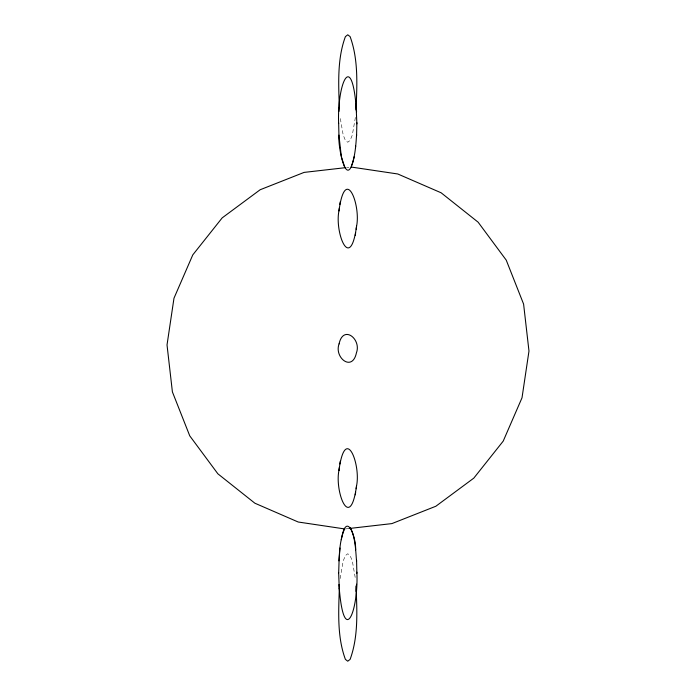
<?xml version="1.0" encoding="UTF-8"?>
<svg xmlns="http://www.w3.org/2000/svg" width="696" height="696" viewBox="0 0 696 696"><rect width="100%" height="100%" fill="white"/><g stroke="black" fill="none" stroke-linecap="round" stroke-linejoin="round"><path stroke-width="0.52" stroke-dasharray="3.48 2.61" d="M355.395 117.406L352.315 135.05L350.114 140.418L347.756 142.245L345.399 140.418L343.198 135.05L340.126 117.406M340.126 578.593L343.198 560.95L345.399 555.582L347.756 553.755L350.114 555.582L352.315 560.95L355.395 578.593M346.782 167.51L348.913 167.266M346.016 528.856L349.218 528.49"/><path stroke-width="1.04" d="M338.639 123.514C336.995 84.634 352.011 47.189 356.57 111.821M338.639 572.938C339.37 558.218 338.647 542.462 344.659 528.699M356.57 135.903L356.874 122.696M356.874 572.129C358.71 610.523 343.641 650.064 338.952 584.544M338.952 210.94C334.558 231.907 350.158 273.415 356.57 226.209C360.963 205.242 345.355 163.734 338.952 210.94L339.378 207.878M338.952 470.418C334.558 491.385 350.158 532.892 356.57 485.686C360.963 464.719 345.355 423.203 338.952 470.418L339.378 467.355M356.039 109.985C356.978 85.608 358.623 59.891 350.114 36.627L347.756 34.8L345.399 36.627C337.055 59.186 338.604 84.155 339.326 107.828M339.326 588.172C338.604 611.845 337.055 636.814 345.399 659.373L347.756 661.2L350.114 659.373C358.623 636.109 356.978 610.392 356.039 586.015M338.952 111.456L339.283 107.367M356.57 134.754C355.9 144.925 355.238 155.321 351.837 165.004M338.952 560.88L340.013 548.013M355.987 591.348L356.57 584.179M355.499 147.63L355.656 146.021M339.857 204.528L340.248 201.788M355.273 235.361L355.656 232.612M356.135 229.271L356.57 226.209M339.857 464.006L340.248 461.265M355.273 494.839L355.656 492.089M356.135 488.749L356.57 485.686M354.203 156.652C346.582 193.07 337.647 145.464 338.952 135.12M341.31 539.705C346.269 510.064 356.056 536.416 355.656 549.979M345.712 167.64L304.108 172.399L260.156 189.747L222.189 217.874L192.792 254.875L173.983 298.21L167.023 344.946L172.399 391.892L189.747 435.844L217.874 473.811L254.875 503.208L298.21 522.017L344.946 528.977M349.218 528.49L391.892 523.601L435.844 506.253L473.811 478.126L503.208 441.125L522.017 397.79L528.977 351.054L523.601 304.108L506.253 260.156L478.126 222.189L441.125 192.792L397.79 173.983L351.054 167.023M344.677 166.979L341.623 157.583M350.419 527.838C355.499 538.121 355.578 550.04 356.57 561.246M341.31 156.296L338.952 135.537L338.639 123.061M355.987 103.556L356.874 123.871M339.283 589.034L338.639 572.486M356.57 560.097L356.874 573.304M339.082 343.885C333.897 357.518 352.315 372.447 356.43 352.837C361.615 339.204 343.206 324.275 339.082 343.885"/></g></svg>
